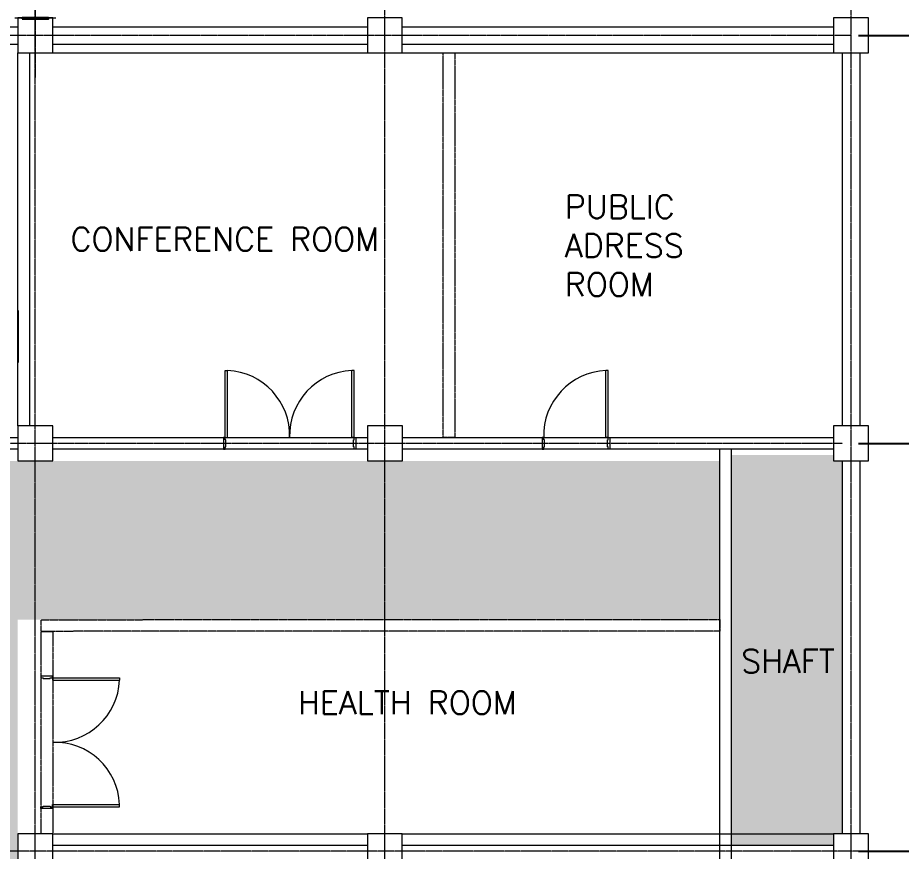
# Model space of a CAD drawing. Extents: x -59767 to 1106559, y -1290 to 1129522.
# Drawn here: x 140556 to 155720, y 454293 to 468598 of the extents above; entities that cross this region are included whole.
import ezdxf
from ezdxf.enums import TextEntityAlignment as Align

# ---------------------------------------------------------------- set-up
doc = ezdxf.new("R2010")
doc.units = 0
doc.linetypes.add('CENTER', pattern=[2, 1.25, -0.25, 0.25, -0.25])
doc.linetypes.add('HIDDEN', pattern=[0.375, 0.25, -0.125])
doc.layers.get('Defpoints').update_dxf_attribs({"linetype": 'CONTINUOUS', "lineweight": 9})
for name, color, linetype, lineweight in [('CENTER', 1, 'CENTER', 9), ('COL', 4, 'CONTINUOUS', 5), ('COLUMN', 2, 'CONTINUOUS', 9), ('DRY WALL', 254, 'HIDDEN', 9), ('TEXT', 3, 'CONTINUOUS', 9), ('WALL', 7, 'CONTINUOUS', 9), ('WALL_200', 3, 'CONTINUOUS', 9), ('WALL_300', 7, 'CONTINUOUS', 9), ('중간선', 5, 'CONTINUOUS', 9), ('중심선', 1, 'CENTER', 9), ('치수선', 6, 'CONTINUOUS', 9)]:
    doc.layers.add(name, color=color, linetype=linetype, lineweight=lineweight)
doc.layers.add('CY', color=4, linetype='CONTINUOUS')
doc.layers.add('HATCH', color=6, linetype='CONTINUOUS')
doc.styles.get("Standard").update_dxf_attribs({"font": 'romans.shx', "bigfont": 'whtgtxt.shx'})
doc.dimstyles.new('ISO-25', dxfattribs={"dimscale": 200, "dimtxt": 3, "dimasz": 2.5, "dimexe": 1.25, "dimexo": 0.625, "dimtad": 1, "dimdec": 0, "dimdsep": 46, "dimtxsty": 'Standard', "dimcen": 2.5, "dimadec": 0, "dimazin": 0, "dimtp": 0.1, "dimtm": 0.1, "dimtfac": 0.6, "dimtdec": 0, "dimtmove": 0, "dimatfit": 3, "dimfxl": 1, "dimtvp": 1, "dimtolj": 1, "dimarcsym": 0})

# ---------------------------------------------------------------- blocks, each defined once
blk = doc.blocks.new('column600')
at = {"layer": 'COLUMN', "linetype": 'Continuous'}
blk.add_lwpolyline([(-300, -300), (300, -300), (300, 300), (-300, 300)], close=True, dxfattribs=at)
blk = doc.blocks.new('*D259')
at = {"layer": 'Defpoints', "color": 0}
for p in [(154858, 454293), (168302, 454293), (154858, 447293)]:
    blk.add_point(p, dxfattribs=at)
at = {"layer": '치수선', "color": 0, "lineweight": -2}
for p, q in [((154983, 454293), (168552, 454293)), ((168302, 447793), (168302, 453793)), ((154983, 447293), (168552, 447293))]:
    blk.add_line(p, q, dxfattribs=at)
at = {"layer": '치수선', "color": 0}
for points in [[(168386, 453793), (168219, 453793), (168302, 454293)], [(168219, 447793), (168386, 447793), (168302, 447293)]]:
    blk.add_solid(points, dxfattribs=at)
at = {"layer": '치수선', "color": 0, "insert": (167877, 450793), "char_height": 600, "attachment_point": 5, "rotation": 90}
blk.add_mtext('\\A1;7000', dxfattribs=at)
blk = doc.blocks.new('*D260')
at = {"layer": 'Defpoints', "color": 0}
for p in [(154858, 468293), (154858, 461293), (168302, 461293)]:
    blk.add_point(p, dxfattribs=at)
at = {"layer": '치수선', "color": 0, "lineweight": -2}
for p, q in [((154983, 468293), (168552, 468293)), ((168302, 467793), (168302, 461793)), ((154983, 461293), (168552, 461293))]:
    blk.add_line(p, q, dxfattribs=at)
at = {"layer": '치수선', "color": 0}
for points in [[(168386, 467793), (168219, 467793), (168302, 468293)], [(168219, 461793), (168386, 461793), (168302, 461293)]]:
    blk.add_solid(points, dxfattribs=at)
at = {"layer": '치수선', "color": 0, "insert": (167877, 464793), "char_height": 600, "attachment_point": 5, "rotation": 90}
blk.add_mtext('\\A1;7000', dxfattribs=at)
blk = doc.blocks.new('*D264')
at = {"layer": 'Defpoints', "color": 0}
for p in [(154858, 461293), (168302, 461293), (154858, 454293)]:
    blk.add_point(p, dxfattribs=at)
at = {"layer": '치수선', "color": 0, "lineweight": -2}
for p, q in [((154983, 461293), (168552, 461293)), ((168302, 454793), (168302, 460793)), ((154983, 454293), (168552, 454293))]:
    blk.add_line(p, q, dxfattribs=at)
at = {"layer": '치수선', "color": 0}
for points in [[(168386, 460793), (168219, 460793), (168302, 461293)], [(168219, 454793), (168386, 454793), (168302, 454293)]]:
    blk.add_solid(points, dxfattribs=at)
at = {"layer": '치수선', "color": 0, "insert": (167877, 457793), "char_height": 600, "attachment_point": 5, "rotation": 90}
blk.add_mtext('\\A1;7000', dxfattribs=at)

msp = doc.modelspace()

# ---------------------------------------------------------------- hatches: boundary and pattern name
at = {"layer": '중간선'}
h = msp.add_hatch(dxfattribs=at)
h.set_pattern_fill('ANGLE', color=1, scale=10)
h.set_pattern_definition([(0, (-4.08, 165197.99), (0, 69.85), [50.8, -19.05]), (90, (-4.08, 165197.99), (-69.85, 4e-15), [50.8, -19.05])])
h.paths.add_polyline_path([(152803.6, 454392.8), (152803.6, 461092.8), (154552.7, 461092.8), (154552.7, 460992.8), (154706.4, 460992.8), (154706.5, 454592.8), (154554.1, 454592.8), (154554.1, 454392.8)])
at = {"layer": '중간선', "transparency": 33554585}
h = msp.add_hatch(dxfattribs=at)
h.set_pattern_fill('DOTS', color=6, scale=100)
h.set_pattern_definition([(0, (-153659.02, 0), (79.375, 158.75), [0, -158.75])])
h.paths.add_polyline_path([(62206.8, 437492.8), (147155.5, 437492.8), (147155.5, 431342.8), (135156.3, 431342.8), (135155.8, 408342.9), (110306.8, 408342.9), (110306.8, 413342.8), (42731.8, 413342.8), (42731.8, 411042.9), (107706.8, 411042.9), (107706.8, 405943.1), (137455.8, 405943.1), (137455.8, 425942.8), (149156.8, 425942.8), (149156.8, 437492.8), (154558.2, 437492.8), (154558.2, 439992.8), (140556.3, 439992.8), (140556.3, 447592.8), (140556.8, 447592.8), (140556.8, 458268.2), (152605.7, 458268.2), (152607, 460992.8), (134958.2, 460992.8), (134958.2, 458267.7), (138156.7, 458267.7), (138156.7, 453992.8), (138156.7, 449230.7), (138156.7, 449192.8), (138156.7, 439992.8), (62200.3, 439993.6)])

# ---------------------------------------------------------------- linework, layer by layer
at = {"layer": 'CENTER', "linetype": 'CENTER'}
msp.add_line((140858.2, 472408.4), (140858.2, 467568.6), dxfattribs=at)
at = {"layer": 'COL', "color": 2, "linetype": 'Continuous'}
msp.add_line((140508.2, 468592.8), (141208.2, 468592.8), dxfattribs=at)
at = {"layer": 'CY', "ltscale": 0.5}
msp.add_lwpolyline([(140633.2, 468577.8), (141083.2, 468577.8), (141083.2, 468592.8), (140633.2, 468592.8), (140633.2, 468577.8)], dxfattribs=at)
at = {"layer": 'DRY WALL', "linetype": 'HIDDEN', "lineweight": 9, "ltscale": 0.5}
for points in [[(148056.8, 467992.8), (148056.8, 461392.8), (147856.8, 461392.8), (147856.8, 467992.8)], [(140958.3, 458267.7), (152606.4, 458269.6), (152606.4, 458069.6), (140958.3, 458067.7)], [(141158.2, 458067.7), (141156.8, 454592.8), (140956.8, 454592.8), (140958.2, 458067.7)]]:
    msp.add_lwpolyline(points, close=True, dxfattribs=at)
at = {"layer": 'HATCH', "color": 7}
msp.add_line((140558.2, 463571, -0.3), (140558.2, 462681, -0.3), dxfattribs=at)
at = {"layer": 'WALL', "color": 0}
for p, q in [((144116.2, 461392.8), (144116.2, 462542.8)), ((144116.2, 462542.8), (144156.2, 462542.8)), ((144156.2, 461392.8), (144156.2, 462542.8)), ((146290.2, 461392.8), (146290.2, 462542.8)), ((146330.2, 462542.8), (146290.2, 462542.8)), ((146330.2, 461392.8), (146330.2, 462542.8)), ((150651.1, 461392.8), (150651.1, 462542.8)), ((150691.1, 462542.8), (150651.1, 462542.8)), ((150691.1, 461392.8), (150691.1, 462542.8)), ((144088.2, 461372.8), (144088.2, 461212.8)), ((144116.2, 461392.8), (144156.2, 461392.8)), ((146330.2, 461392.8), (146290.2, 461392.8)), ((146358.2, 461372.8), (146358.2, 461212.8)), ((149556.1, 461372.8), (149556.1, 461212.8)), ((150691.1, 461392.8), (150651.1, 461392.8)), ((150719.1, 461372.8), (150719.1, 461212.8)), ((141135.4, 457299.4), (140975.4, 457299.4)), ((141155.4, 457271.4), (142305.4, 457271.4)), ((141155.4, 457271.4), (141155.4, 457231.4)), ((141155.4, 457231.4), (142305.4, 457231.4)), ((142305.4, 457271.4), (142305.4, 457231.4)), ((141155.4, 455097.4), (142305.4, 455097.4)), ((141155.4, 455057.4), (141155.4, 455097.4)), ((142305.4, 455057.4), (142305.4, 455097.4)), ((141135.4, 455029.4), (140975.4, 455029.4)), ((141155.4, 455057.4), (142305.4, 455057.4))]:
    msp.add_line(p, q, dxfattribs=at)
for points in [[(144088.2, 461392.8), (144088.2, 461192.8), (144116.2, 461192.8), (144116.2, 461232.8), (144128.2, 461232.8), (144128.2, 461352.8), (144116.2, 461352.8), (144116.2, 461392.8)], [(146358.2, 461392.8), (146358.2, 461192.8), (146330.2, 461192.8), (146330.2, 461232.8), (146318.2, 461232.8), (146318.2, 461352.8), (146330.2, 461352.8), (146330.2, 461392.8)], [(149556.1, 461392.8), (149556.1, 461192.8), (149584.1, 461192.8), (149584.1, 461232.8), (149596.1, 461232.8), (149596.1, 461352.8), (149584.1, 461352.8), (149584.1, 461392.8)], [(150719.1, 461392.8), (150719.1, 461192.8), (150691.1, 461192.8), (150691.1, 461232.8), (150679.1, 461232.8), (150679.1, 461352.8), (150691.1, 461352.8), (150691.1, 461392.8)], [(141155.4, 457299.4), (140955.4, 457299.4), (140955.4, 457271.4), (140995.4, 457271.4), (140995.4, 457259.4), (141115.4, 457259.4), (141115.4, 457271.4), (141155.4, 457271.4)], [(141155.4, 455029.4), (140955.4, 455029.4), (140955.4, 455057.4), (140995.4, 455057.4), (140995.4, 455069.4), (141115.4, 455069.4), (141115.4, 455057.4), (141155.4, 455057.4)]]:
    msp.add_lwpolyline(points, close=True, dxfattribs=at)
for centre, start, end in [((144110.2, 461429.5), 358.11334, 87.63474), ((146336.1, 461429.5), 92.36526, 181.88666), ((150697, 461429.5), 92.36526, 181.88666), ((141192.1, 457277.3), 268.11334, 357.63474), ((141192.1, 455051.4), 2.36526, 91.88666)]:
    msp.add_arc(centre, 1113.6, start, end, dxfattribs=at)
at = {"layer": 'WALL_200', "ltscale": 0.5}
for p, q in [((152606.3, 447592.8), (152606.3, 461192.8)), ((152806.3, 447592.8), (152806.3, 461192.8))]:
    msp.add_line(p, q, dxfattribs=at)
for points in [[(140756.8, 467992.8), (140756.8, 461592.8), (140556.8, 461592.8), (140556.8, 467992.8)], [(135158.2, 461392.8), (140558.2, 461392.8), (140558.2, 461192.8), (135158.2, 461192.8)], [(141158.2, 461392.8), (146558.2, 461392.8), (146558.2, 461192.8), (141158.2, 461192.8)], [(147158.2, 461392.8), (154558.2, 461392.8), (154558.2, 461192.8), (147158.2, 461192.8)], [(141156.8, 454592.8), (146556.8, 454592.8), (146556.8, 454392.8), (141156.8, 454392.8)], [(147156.8, 454592.8), (154556.8, 454592.8), (154556.8, 454392.8), (147156.8, 454392.8)]]:
    msp.add_lwpolyline(points, close=True, dxfattribs=at)
at = {"layer": 'WALL_300', "linetype": 'Continuous', "lineweight": 9}
for p, q in [((135156.8, 468442.8), (140557.3, 468442.8)), ((141155.5, 468442.8), (146556.8, 468442.8)), ((147155.5, 468442.8), (154556.8, 468442.8)), ((135156.8, 468142.8), (140557.3, 468142.8)), ((141155.5, 468142.8), (146556.8, 468142.8)), ((147155.5, 468142.8), (154556.8, 468142.8)), ((154710.7, 461592.8), (154710.5, 467992.8)), ((155007.4, 467992.8), (155007.4, 461592.8)), ((154710.7, 454592.8), (154710.5, 460992.8)), ((155007.4, 460992.8), (155007.4, 454592.8))]:
    msp.add_line(p, q, dxfattribs=at)
at = {"layer": '중간선', "color": 2}
msp.add_line((141156.8, 467992.8), (154556.8, 467992.8), dxfattribs=at)
at = {"layer": '중심선'}
for p, q in [((140858.2, 405642.8), (140858.2, 469140.2)), ((146858.2, 405642.8), (146858.2, 469140.2)), ((154858.2, 405642.8), (154858.2, 469140.2)), ((154858.2, 468292.8), (62208.2, 468292.8)), ((154711.9, 461292.8), (62061.9, 461292.8)), ((155007.4, 454292.8), (62357.4, 454292.8))]:
    msp.add_line(p, q, dxfattribs=at)

# ---------------------------------------------------------------- block references
at = {"layer": 'COLUMN', "linetype": 'Continuous'}
for p in [(140856.8, 468292.8), (146856.8, 468292.8), (154856.8, 468292.8), (140858.2, 461292.8), (146858.2, 461292.8), (154858.2, 461292.8), (140856.8, 454292.8), (146856.8, 454292.8), (154856.8, 454292.8)]:
    msp.add_blockref('column600', p, dxfattribs=at)

# ---------------------------------------------------------------- texts
at = {"layer": 'TEXT', "lineweight": 9}
for s, p in [('CONFERENCE ROOM', (141461.9, 464476.6)), ('HEALTH ROOM', (145367, 456523.6))]:
    msp.add_text(s, height=400, dxfattribs=at).set_placement(p, align=Align.BOTTOM_LEFT)
msp.add_text('SHAFT', height=400, dxfattribs=at).set_placement((152969.8, 457355.6))
at = {"layer": 'TEXT', "lineweight": 9, "insert": (149948.3, 465553.4), "char_height": 400, "width": 2194.203, "attachment_point": 1}
msp.add_mtext('PUBLIC\\PADRESS\\PROOM', dxfattribs=at)

# ---------------------------------------------------------------- dimensions: what is measured, and where the dimension line sits
at = {"layer": '치수선'}
for base, p1, p2, picture, middle in [((168302.4, 461292.8), (154858.2, 468292.8), (154858.2, 461292.8), '*D260', (167877.4, 464792.8)), ((168302.4, 461292.8), (154858.2, 454292.8), (154858.2, 461292.8), '*D264', (167877.4, 457792.8)), ((168302.4, 454292.8), (154858.2, 447292.8), (154858.2, 454292.8), '*D259', (167877.4, 450792.8))]:
    dim = msp.add_linear_dim(base=base, p1=p1, p2=p2, angle=90, dimstyle='ISO-25', dxfattribs=at)
    dim.commit()
    dim.dimension.update_dxf_attribs({"geometry": picture, "text_midpoint": middle})

doc.saveas('drawing.dxf')
